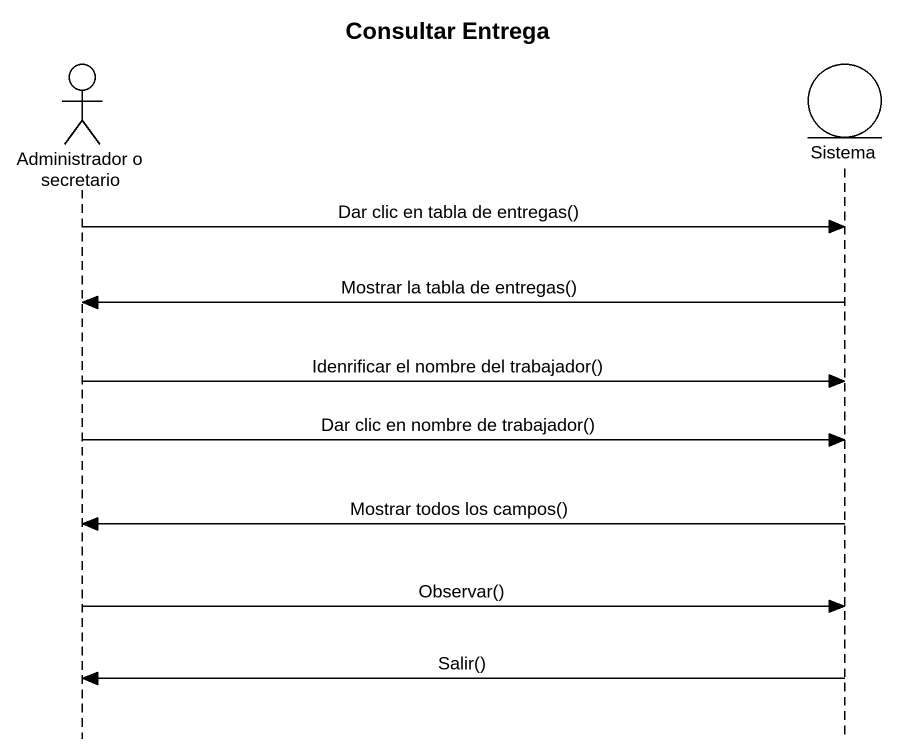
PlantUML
@startuml
title Consultar Entrega
hide footbox
actor "Administrador o secretario" as Administrador_o_secretario
entity Sistema

Administrador_o_secretario -> Sistema : Dar clic en tabla de entregas()
Sistema -> Administrador_o_secretario : Mostrar la tabla de entregas()
Administrador_o_secretario -> Sistema : Idenrificar el nombre del trabajador()
Administrador_o_secretario -> Sistema : Dar clic en nombre de trabajador()
Sistema -> Administrador_o_secretario : Mostrar todos los campos()
Administrador_o_secretario -> Sistema : Observar()
Sistema -> Administrador_o_secretario : Salir()
@enduml
